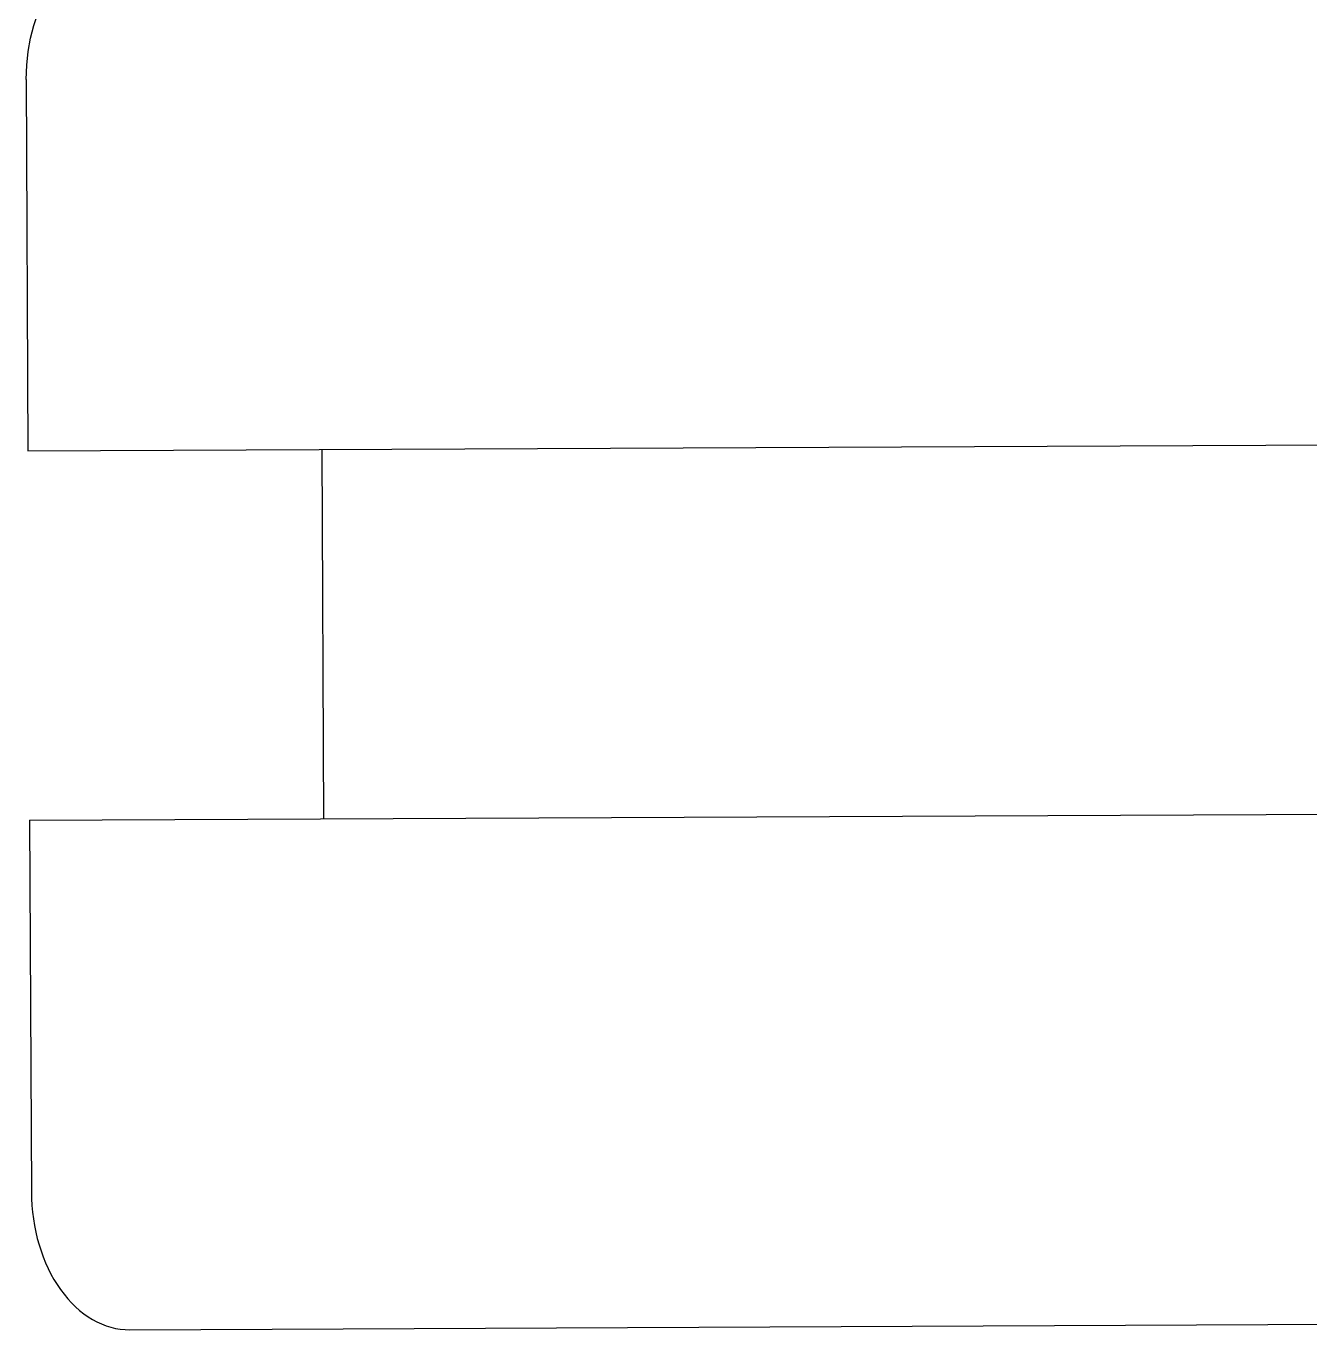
# Model space of a CAD drawing. Header units: millimetres. Extents: x 129 to 6329, y 33 to 3553.
# Drawn here: x 4315.6 to 4371.3, y 3138.2 to 3194.7 of the extents above; entities that cross this region are included whole.
import ezdxf

# ---------------------------------------------------------------- set-up
doc = ezdxf.new("R2010")
doc.units = ezdxf.units.MM
doc.layers.add('vistasIsometricas', color=255, linetype='Continuous')

msp = doc.modelspace()

# ---------------------------------------------------------------- linework, layer by layer
at = {"layer": 'vistasIsometricas', "extrusion": (-0.004614, 0.999989, 7.66e-14)}
for p, q in [((4315.645, 3192.341), (4315.72, 3176.241)), ((4315.72, 3176.241), (4523.041, 3177.198)), ((4328.447, 3176.3), (4328.521, 3160.3)), ((4315.793, 3160.241), (4523.115, 3161.198)), ((4315.793, 3160.241), (4315.868, 3144.141)), ((4320.138, 3138.161), (4527.459, 3139.118))]:
    msp.add_line(p, q, dxfattribs=at)
at = {"layer": 'vistasIsometricas', "extrusion": (-6.99985e-16, -3.23008e-18, -1)}
msp.add_ellipse((4319.888, 3192.36), major_axis=(-0.028, 6), ratio=0.707107, start_param=4.712389, end_param=6.283185, dxfattribs=at)
at = {"layer": 'vistasIsometricas'}
msp.add_ellipse((4320.11, 3144.161), major_axis=(-0.028, 6), ratio=0.707107, start_param=1.570796, end_param=3.141593, dxfattribs=at)

doc.saveas('drawing.dxf')
